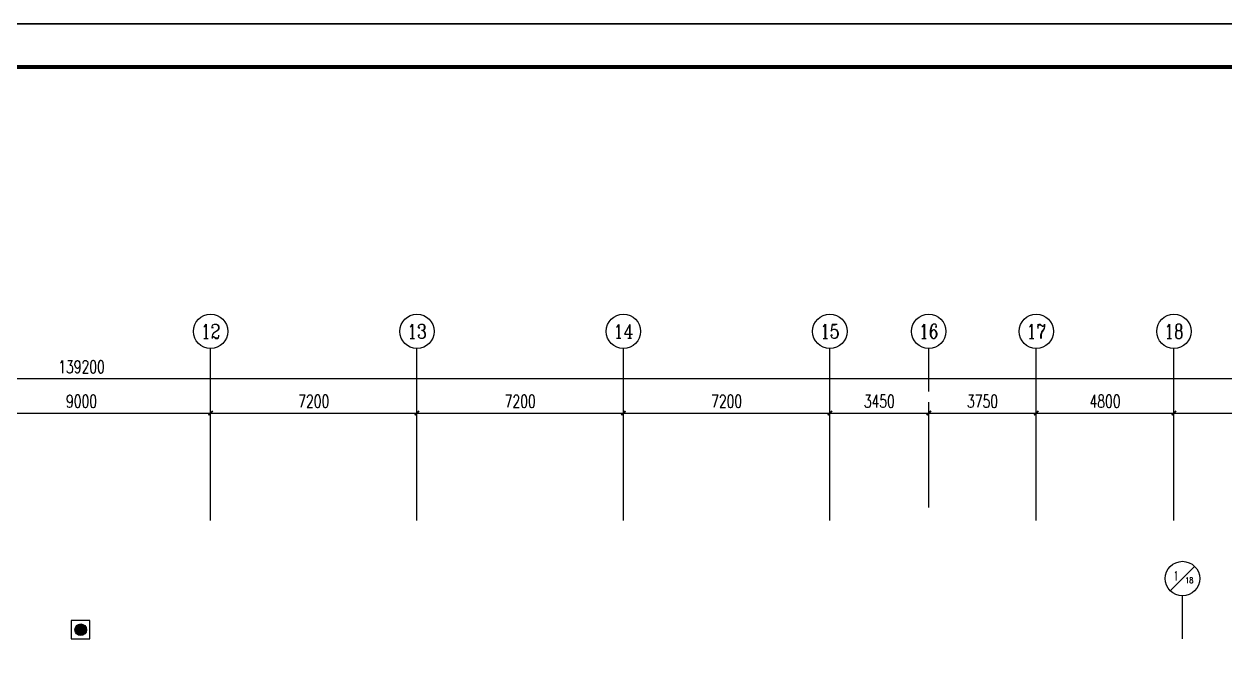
# Model space of a CAD drawing. Extents: x 1398449 to 2142961, y 256969 to 1032940.
# Drawn here: x 1586584 to 1628439, y 461556 to 483357 of the extents above; entities that cross this region are included whole.
import ezdxf
from ezdxf.enums import TextEntityAlignment as Align

# ---------------------------------------------------------------- set-up
doc = ezdxf.new("R2010")
doc.units = 0
doc.header["$LTSCALE"] = 1500
doc.header["$PDSIZE"] = 50
for name, color, linetype in [('1-建筑底图', 8, 'Continuous'), ('AXIS_TEXT', 7, 'Continuous'), ('BTTK', 7, 'Continuous'), ('PUB_TITLE', 4, 'Continuous'), ('党校-主楼（一期）参照$0$PUB_TITLE', 7, 'Continuous'), ('防火分区', 8, 'Continuous')]:
    doc.layers.add(name, color=color, linetype=linetype)
doc.layers.add('yichutu', color=7, linetype='Continuous', true_color=0xffffff, plot=False)
doc.styles.add('_TCH_AXIS', font='COMPLEX', dxfattribs={"bigfont": 'GBCBIG'})
doc.styles.add('_TCH_DIM_T3', font='SIMPLEX', dxfattribs={"width": 0.705882, "bigfont": 'GBCBIG'})
doc.styles.add('COMPLEX', font='COMPLEX')
doc.styles.add('HZ(TK)', font='geniso.shx', dxfattribs={"width": 0.9, "bigfont": 'hztxt.shx'})
doc.styles.get("Standard").update_dxf_attribs({"font": 'gbeitc.shx', "bigfont": 'gbcbig.shx'})
doc.linetypes.add('JIEDI', pattern='A,1.25,-0.25,0.25,-0.25,0.625,["/",Standard,S=0.6,R=0,X=0,Y=-0.3],0.625,-0.25,0.25,-0.25', length=4)
doc.dimstyles.new('_TCH_ARCH&&150', dxfattribs={"dimtxt": 446.25, "dimasz": 150, "dimexe": 375, "dimexo": 450, "dimgap": 189.375, "dimtad": 1, "dimdec": 0, "dimzin": 0, "dimdsep": 46, "dimtxsty": '_TCH_DIM_T3', "dimblk": 'ARCHTICK', "dimcen": 0.09, "dimclrt": 7, "dimazin": 2, "dimtfac": 1, "dimtdec": 0, "dimtix": 1, "dimtmove": 2, "dimatfit": 3, "dimfxl": 1, "dimtolj": 1, "dimtzin": 0, "dimarcsym": 0})

# ---------------------------------------------------------------- blocks, each defined once
blk = doc.blocks.new('A$C2CDD3BEF')
at = {"layer": '防火分区'}
h = blk.add_hatch(color=7, dxfattribs=at)
h.dxf.hatch_style = 1
edge = h.paths.add_edge_path()
edge.add_arc((460, 446), 282, 0, 360)
at = {"layer": '防火分区', "color": 7}
blk.add_lwpolyline([(0, 0), (900, 0), (900, 900), (0, 900)], close=True, dxfattribs=at)
blk.add_circle((460, 446), 282, dxfattribs=at)
blk = doc.blocks.new('_AXISO')
blk.add_circle((0, 0), 0.5)
at = {"layer": 'AXIS_TEXT', "style": 'COMPLEX', "width": 1.041667}
blk.add_attdef('A', text='', height=0.56, dxfattribs=at).set_placement((-0.25, -0.28), (0.25, -0.28), align=Align.FIT)
blk = doc.blocks.new('_ArchTick')
at = {"color": 0, "linetype": 'ByBlock', "const_width": 0.4}
blk.add_lwpolyline([(-0.5, -0.5), (0.5, 0.5)], dxfattribs=at)
blk = doc.blocks.new('*D460')
at = {"layer": '1-建筑底图', "color": 0, "lineweight": -2, "transparency": 16777216}
for p, q in [((67000, 43881), (67000, 47556)), ((76000, 43881), (76000, 47556)), ((67000, 47181), (76000, 47181))]:
    blk.add_line(p, q, dxfattribs=at)
at = {"layer": 'Defpoints', "color": 0}
for p in [(76000, 47181), (67000, 43431), (76000, 43431)]:
    blk.add_point(p, dxfattribs=at)
at = {"layer": '1-建筑底图', "color": 0, "lineweight": -2, "transparency": 16777216, "xscale": 150, "yscale": 150, "zscale": 150, "rotation": 180}
blk.add_blockref('_ArchTick', (67000, 47181), dxfattribs=at)
at = {"layer": '1-建筑底图', "color": 0, "lineweight": -2, "transparency": 16777216, "xscale": 150, "yscale": 150, "zscale": 150}
blk.add_blockref('_ArchTick', (76000, 47181), dxfattribs=at)
at = {"layer": '1-建筑底图', "color": 7, "transparency": 16777216, "insert": (71500, 47593), "char_height": 446.2, "attachment_point": 5, "style": '_TCH_DIM_T3'}
blk.add_mtext('\\A1;9000', dxfattribs=at)
blk = doc.blocks.new('*D461')
at = {"layer": '1-建筑底图', "color": 0, "lineweight": -2, "transparency": 16777216}
for p, q in [((76000, 43881), (76000, 47556)), ((83200, 43881), (83200, 47556)), ((76000, 47181), (83200, 47181))]:
    blk.add_line(p, q, dxfattribs=at)
at = {"layer": 'Defpoints', "color": 0}
for p in [(83200, 47181), (76000, 43431), (83200, 43431)]:
    blk.add_point(p, dxfattribs=at)
at = {"layer": '1-建筑底图', "color": 0, "lineweight": -2, "transparency": 16777216, "xscale": 150, "yscale": 150, "zscale": 150, "rotation": 180}
blk.add_blockref('_ArchTick', (76000, 47181), dxfattribs=at)
at = {"layer": '1-建筑底图', "color": 0, "lineweight": -2, "transparency": 16777216, "xscale": 150, "yscale": 150, "zscale": 150}
blk.add_blockref('_ArchTick', (83200, 47181), dxfattribs=at)
at = {"layer": '1-建筑底图', "color": 7, "transparency": 16777216, "insert": (79600, 47593), "char_height": 446.2, "attachment_point": 5, "style": '_TCH_DIM_T3'}
blk.add_mtext('\\A1;7200', dxfattribs=at)
blk = doc.blocks.new('*D462')
at = {"layer": '1-建筑底图', "color": 0, "lineweight": -2, "transparency": 16777216}
for p, q in [((83200, 43881), (83200, 47556)), ((90400, 43881), (90400, 47556)), ((83200, 47181), (90400, 47181))]:
    blk.add_line(p, q, dxfattribs=at)
at = {"layer": 'Defpoints', "color": 0}
for p in [(90400, 47181), (83200, 43431), (90400, 43431)]:
    blk.add_point(p, dxfattribs=at)
at = {"layer": '1-建筑底图', "color": 0, "lineweight": -2, "transparency": 16777216, "xscale": 150, "yscale": 150, "zscale": 150, "rotation": 180}
blk.add_blockref('_ArchTick', (83200, 47181), dxfattribs=at)
at = {"layer": '1-建筑底图', "color": 0, "lineweight": -2, "transparency": 16777216, "xscale": 150, "yscale": 150, "zscale": 150}
blk.add_blockref('_ArchTick', (90400, 47181), dxfattribs=at)
at = {"layer": '1-建筑底图', "color": 7, "transparency": 16777216, "insert": (86800, 47593), "char_height": 446.2, "attachment_point": 5, "style": '_TCH_DIM_T3'}
blk.add_mtext('\\A1;7200', dxfattribs=at)
blk = doc.blocks.new('*D463')
at = {"layer": '1-建筑底图', "color": 0, "lineweight": -2, "transparency": 16777216}
for p, q in [((90400, 43881), (90400, 47556)), ((97600, 43881), (97600, 47556)), ((90400, 47181), (97600, 47181))]:
    blk.add_line(p, q, dxfattribs=at)
at = {"layer": 'Defpoints', "color": 0}
for p in [(97600, 47181), (90400, 43431), (97600, 43431)]:
    blk.add_point(p, dxfattribs=at)
at = {"layer": '1-建筑底图', "color": 0, "lineweight": -2, "transparency": 16777216, "xscale": 150, "yscale": 150, "zscale": 150, "rotation": 180}
blk.add_blockref('_ArchTick', (90400, 47181), dxfattribs=at)
at = {"layer": '1-建筑底图', "color": 0, "lineweight": -2, "transparency": 16777216, "xscale": 150, "yscale": 150, "zscale": 150}
blk.add_blockref('_ArchTick', (97600, 47181), dxfattribs=at)
at = {"layer": '1-建筑底图', "color": 7, "transparency": 16777216, "insert": (94000, 47593), "char_height": 446.2, "attachment_point": 5, "style": '_TCH_DIM_T3'}
blk.add_mtext('\\A1;7200', dxfattribs=at)
blk = doc.blocks.new('*D464')
at = {"layer": '1-建筑底图', "color": 0, "lineweight": -2, "transparency": 16777216}
for p, q in [((97600, 43881), (97600, 47556)), ((101050, 43881), (101050, 47556)), ((97600, 47181), (101050, 47181))]:
    blk.add_line(p, q, dxfattribs=at)
at = {"layer": 'Defpoints', "color": 0}
for p in [(101050, 47181), (97600, 43431), (101050, 43431)]:
    blk.add_point(p, dxfattribs=at)
at = {"layer": '1-建筑底图', "color": 0, "lineweight": -2, "transparency": 16777216, "xscale": 150, "yscale": 150, "zscale": 150, "rotation": 180}
blk.add_blockref('_ArchTick', (97600, 47181), dxfattribs=at)
at = {"layer": '1-建筑底图', "color": 0, "lineweight": -2, "transparency": 16777216, "xscale": 150, "yscale": 150, "zscale": 150}
blk.add_blockref('_ArchTick', (101050, 47181), dxfattribs=at)
at = {"layer": '1-建筑底图', "color": 7, "transparency": 16777216, "insert": (99325, 47593), "char_height": 446.2, "attachment_point": 5, "style": '_TCH_DIM_T3'}
blk.add_mtext('\\A1;3450', dxfattribs=at)
blk = doc.blocks.new('*D465')
at = {"layer": '1-建筑底图', "color": 0, "lineweight": -2, "transparency": 16777216}
for p, q in [((101050, 43881), (101050, 47556)), ((104800, 43881), (104800, 47556)), ((101050, 47181), (104800, 47181))]:
    blk.add_line(p, q, dxfattribs=at)
at = {"layer": 'Defpoints', "color": 0}
for p in [(104800, 47181), (101050, 43431), (104800, 43431)]:
    blk.add_point(p, dxfattribs=at)
at = {"layer": '1-建筑底图', "color": 0, "lineweight": -2, "transparency": 16777216, "xscale": 150, "yscale": 150, "zscale": 150, "rotation": 180}
blk.add_blockref('_ArchTick', (101050, 47181), dxfattribs=at)
at = {"layer": '1-建筑底图', "color": 0, "lineweight": -2, "transparency": 16777216, "xscale": 150, "yscale": 150, "zscale": 150}
blk.add_blockref('_ArchTick', (104800, 47181), dxfattribs=at)
at = {"layer": '1-建筑底图', "color": 7, "transparency": 16777216, "insert": (102925, 47593), "char_height": 446.2, "attachment_point": 5, "style": '_TCH_DIM_T3'}
blk.add_mtext('\\A1;3750', dxfattribs=at)
blk = doc.blocks.new('*D466')
at = {"layer": '1-建筑底图', "color": 0, "lineweight": -2, "transparency": 16777216}
for p, q in [((104800, 43881), (104800, 47556)), ((109600, 43881), (109600, 47556)), ((104800, 47181), (109600, 47181))]:
    blk.add_line(p, q, dxfattribs=at)
at = {"layer": 'Defpoints', "color": 0}
for p in [(109600, 47181), (104800, 43431), (109600, 43431)]:
    blk.add_point(p, dxfattribs=at)
at = {"layer": '1-建筑底图', "color": 0, "lineweight": -2, "transparency": 16777216, "xscale": 150, "yscale": 150, "zscale": 150, "rotation": 180}
blk.add_blockref('_ArchTick', (104800, 47181), dxfattribs=at)
at = {"layer": '1-建筑底图', "color": 0, "lineweight": -2, "transparency": 16777216, "xscale": 150, "yscale": 150, "zscale": 150}
blk.add_blockref('_ArchTick', (109600, 47181), dxfattribs=at)
at = {"layer": '1-建筑底图', "color": 7, "transparency": 16777216, "insert": (107200, 47593), "char_height": 446.2, "attachment_point": 5, "style": '_TCH_DIM_T3'}
blk.add_mtext('\\A1;4800', dxfattribs=at)
blk = doc.blocks.new('*D467')
at = {"layer": '1-建筑底图', "color": 0, "lineweight": -2, "transparency": 16777216}
for p, q in [((109600, 43881), (109600, 47556)), ((117800, 43881), (117800, 47556)), ((109600, 47181), (117800, 47181))]:
    blk.add_line(p, q, dxfattribs=at)
at = {"layer": 'Defpoints', "color": 0}
for p in [(117800, 47181), (109600, 43431), (117800, 43431)]:
    blk.add_point(p, dxfattribs=at)
at = {"layer": '1-建筑底图', "color": 0, "lineweight": -2, "transparency": 16777216, "xscale": 150, "yscale": 150, "zscale": 150, "rotation": 180}
blk.add_blockref('_ArchTick', (109600, 47181), dxfattribs=at)
at = {"layer": '1-建筑底图', "color": 0, "lineweight": -2, "transparency": 16777216, "xscale": 150, "yscale": 150, "zscale": 150}
blk.add_blockref('_ArchTick', (117800, 47181), dxfattribs=at)
at = {"layer": '1-建筑底图', "color": 7, "transparency": 16777216, "insert": (113700, 47593), "char_height": 446.2, "attachment_point": 5, "style": '_TCH_DIM_T3'}
blk.add_mtext('\\A1;8200', dxfattribs=at)
blk = doc.blocks.new('*D472')
at = {"layer": '1-建筑底图', "color": 0, "lineweight": -2, "transparency": 16777216}
for p, q in [((1900, 43881), (1900, 48756)), ((141100, 43881), (141100, 48756)), ((1900, 48381), (141100, 48381))]:
    blk.add_line(p, q, dxfattribs=at)
at = {"layer": 'Defpoints', "color": 0}
for p in [(141100, 48381), (1900, 43431), (141100, 43431)]:
    blk.add_point(p, dxfattribs=at)
at = {"layer": '1-建筑底图', "color": 0, "lineweight": -2, "transparency": 16777216, "xscale": 150, "yscale": 150, "zscale": 150, "rotation": 180}
blk.add_blockref('_ArchTick', (1900, 48381), dxfattribs=at)
at = {"layer": '1-建筑底图', "color": 0, "lineweight": -2, "transparency": 16777216, "xscale": 150, "yscale": 150, "zscale": 150}
blk.add_blockref('_ArchTick', (141100, 48381), dxfattribs=at)
at = {"layer": '1-建筑底图', "color": 7, "transparency": 16777216, "insert": (71500, 48793), "char_height": 446.2, "attachment_point": 5, "style": '_TCH_DIM_T3'}
blk.add_mtext('\\A1;139200', dxfattribs=at)
blk = doc.blocks.new('vhtemplate_2020年新竖式图框_A1_1_2', base_point=(-420.5, 0))
at = {"layer": 'PUB_TITLE', "color": 7}
blk.add_lwpolyline([(-420.5, 594), (841, 594), (841, 0), (-420.5, 0)], close=True, dxfattribs=at)
at = {"layer": 'PUB_TITLE', "const_width": 1}
blk.add_lwpolyline([(-395.5, 10), (831, 10), (831, 584), (-395.5, 584)], close=True, dxfattribs=at)
at = {"layer": 'BTTK', "color": 4, "style": 'HZ(TK)', "width": 0.9}
for tag, p in [('合作单位', (796, 511.5)), ('建设单位', (796, 209.5)), ('工程名称', (796, 176.5)), ('子项名称', (806, 160)), ('图纸名称', (796, 141))]:
    blk.add_attdef(tag, text='', height=3.5, dxfattribs=at).set_placement(p, align=Align.MIDDLE_CENTER)
for tag, p in [('注册证书号', (808.5, 309.01)), ('注册印章号', (808.5, 301.01)), ('设计号', (806, 193)), ('图别', (789.75, 34)), ('图号', (822.25, 34)), ('版本号', (789.75, 26)), ('日期', (822.25, 26))]:
    blk.add_attdef(tag, text='', height=3.5, dxfattribs=at).set_placement(p, align=Align.MIDDLE)
blk = doc.blocks.new('yct-1261-594-189225-89100-150-1004.0')
at = {"layer": 'yichutu', "color": 7, "true_color": 0xffffff}
blk.add_lwpolyline([(0, 0), (0, 89100), (189225, 89100), (189225, 0)], close=True, dxfattribs=at)
blk = doc.blocks.new('1-四层建筑底图')
at = {"layer": '1-建筑底图'}
for p, q in [((76000, 43430.7), (76000, 49430.7)), ((83200, 43430.7), (83200, 49430.7)), ((90400, 43430.7), (90400, 49430.7)), ((97600, 43430.7), (97600, 49430.7)), ((101050, 47930.7), (101050, 49430.7)), ((104800, 43430.7), (104800, 49430.7)), ((109600, 43430.7), (109600, 49430.7)), ((109475.7, 40984.7), (110324.3, 41833.3)), ((109900, 39309), (109900, 40809))]:
    blk.add_line(p, q, dxfattribs=at)
blk.add_circle((109900, 41409), 600, dxfattribs=at)
ref = blk.add_blockref('_AXISO', (76000, 50030.7), dxfattribs=dict(at, xscale=1200, yscale=1200, zscale=1200))
ref.add_attrib('A', '12', dxfattribs={"layer": 'AXIS_TEXT', "height": 492.67, "style": '_TCH_AXIS'}).set_placement((75659.8, 49784.3), (76340.2, 49784.3), align=Align.FIT)
ref = blk.add_blockref('_AXISO', (83200, 50030.7), dxfattribs=dict(at, xscale=1200, yscale=1200, zscale=1200))
ref.add_attrib('A', '13', dxfattribs={"layer": 'AXIS_TEXT', "height": 492.67, "style": '_TCH_AXIS'}).set_placement((82859.8, 49784.3), (83540.2, 49784.3), align=Align.FIT)
ref = blk.add_blockref('_AXISO', (90400, 50030.7), dxfattribs=dict(at, xscale=1200, yscale=1200, zscale=1200))
ref.add_attrib('A', '14', dxfattribs={"layer": 'AXIS_TEXT', "height": 471.11, "style": '_TCH_AXIS'}).set_placement((90052.3, 49795.1), (90747.7, 49795.1), align=Align.FIT)
ref = blk.add_blockref('_AXISO', (97600, 50030.7), dxfattribs=dict(at, xscale=1200, yscale=1200, zscale=1200))
ref.add_attrib('A', '15', dxfattribs={"layer": 'AXIS_TEXT', "height": 492.67, "style": '_TCH_AXIS'}).set_placement((97259.8, 49784.3), (97940.2, 49784.3), align=Align.FIT)
ref = blk.add_blockref('_AXISO', (101050, 50030.7), dxfattribs=dict(at, xscale=1200, yscale=1200, zscale=1200))
ref.add_attrib('A', '16', dxfattribs={"layer": 'AXIS_TEXT', "height": 492.67, "style": '_TCH_AXIS'}).set_placement((100709.8, 49784.3), (101390.2, 49784.3), align=Align.FIT)
ref = blk.add_blockref('_AXISO', (104800, 50030.7), dxfattribs=dict(at, xscale=1200, yscale=1200, zscale=1200))
ref.add_attrib('A', '17', dxfattribs={"layer": 'AXIS_TEXT', "height": 492.67, "style": '_TCH_AXIS'}).set_placement((104459.8, 49784.3), (105140.2, 49784.3), align=Align.FIT)
ref = blk.add_blockref('_AXISO', (109600, 50030.7), dxfattribs=dict(at, xscale=1200, yscale=1200, zscale=1200))
ref.add_attrib('A', '18', dxfattribs={"layer": 'AXIS_TEXT', "height": 492.67, "style": '_TCH_AXIS'}).set_placement((109259.8, 49784.3), (109940.2, 49784.3), align=Align.FIT)
at = {"layer": '1-建筑底图', "xscale": 0.7200000000000001, "yscale": 0.7200000000000001, "zscale": 0.7200000000000001}
blk.add_blockref('A$C2CDD3BEF', (71140.3, 39301.8), dxfattribs=at)
at = {"layer": '1-建筑底图', "color": 7, "style": '_TCH_AXIS'}
for s, height, p, p2 in [('1', 327.9, (109601.1, 41343.4), (109741.7, 41343.4)), ('18', 202.93, (109998, 41246.7), (110278.2, 41246.7))]:
    blk.add_text(s, height=height, dxfattribs=at).set_placement(p, p2, align=Align.FIT)
at = {"layer": '1-建筑底图'}
for p1, p2, distance, picture, middle in [((1900, 43430.7), (141100, 43430.7), 4950, '*D472', (71500, 48793.2)), ((67000, 43430.7), (76000, 43430.7), 3750, '*D460', (71500, 47593.2)), ((76000, 43430.7), (83200, 43430.7), 3750, '*D461', (79600, 47593.2)), ((83200, 43430.7), (90400, 43430.7), 3750, '*D462', (86800, 47593.2)), ((90400, 43430.7), (97600, 43430.7), 3750, '*D463', (94000, 47593.2)), ((97600, 43430.7), (101050, 43430.7), 3750, '*D464', (99325, 47593.2)), ((101050, 43430.7), (104800, 43430.7), 3750, '*D465', (102925, 47593.2)), ((104800, 43430.7), (109600, 43430.7), 3750, '*D466', (107200, 47593.2)), ((109600, 43430.7), (117800, 43430.7), 3750, '*D467', (113700, 47593.2))]:
    dim = blk.add_aligned_dim(p1=p1, p2=p2, distance=distance, dimstyle='_TCH_ARCH&&150', dxfattribs=at)
    dim.commit()
    dim.dimension.update_dxf_attribs({"geometry": picture, "text_midpoint": middle})

msp = doc.modelspace()

# ---------------------------------------------------------------- linework, layer by layer
at = {"layer": '党校-主楼（一期）参照$0$PUB_TITLE'}
msp.add_lwpolyline([(1498789.3, 394256.9), (1687939.3, 394256.9), (1687939.3, 483356.9), (1498789.3, 483356.9)], close=True, dxfattribs=at)
at = {"layer": '党校-主楼（一期）参照$0$PUB_TITLE', "const_width": 150}
msp.add_lwpolyline([(1502539.3, 395756.9), (1686439.3, 395756.9), (1686439.3, 481856.9), (1502539.3, 481856.9)], close=True, dxfattribs=at)

# ---------------------------------------------------------------- block references
at = {"xscale": 150, "yscale": 150, "zscale": 150}
msp.add_blockref('vhtemplate_2020年新竖式图框_A1_1_2', (1498714.3, 394256.9), dxfattribs=at)
at = {"layer": '1-建筑底图', "linetype": 'JIEDI'}
msp.add_blockref('1-四层建筑底图', (1517091, 422605), dxfattribs=at)
at = {"layer": 'yichutu'}
msp.add_blockref('yct-1261-594-189225-89100-150-1004.0', (1498714.3, 394256.9), dxfattribs=at)

doc.saveas('drawing.dxf')
